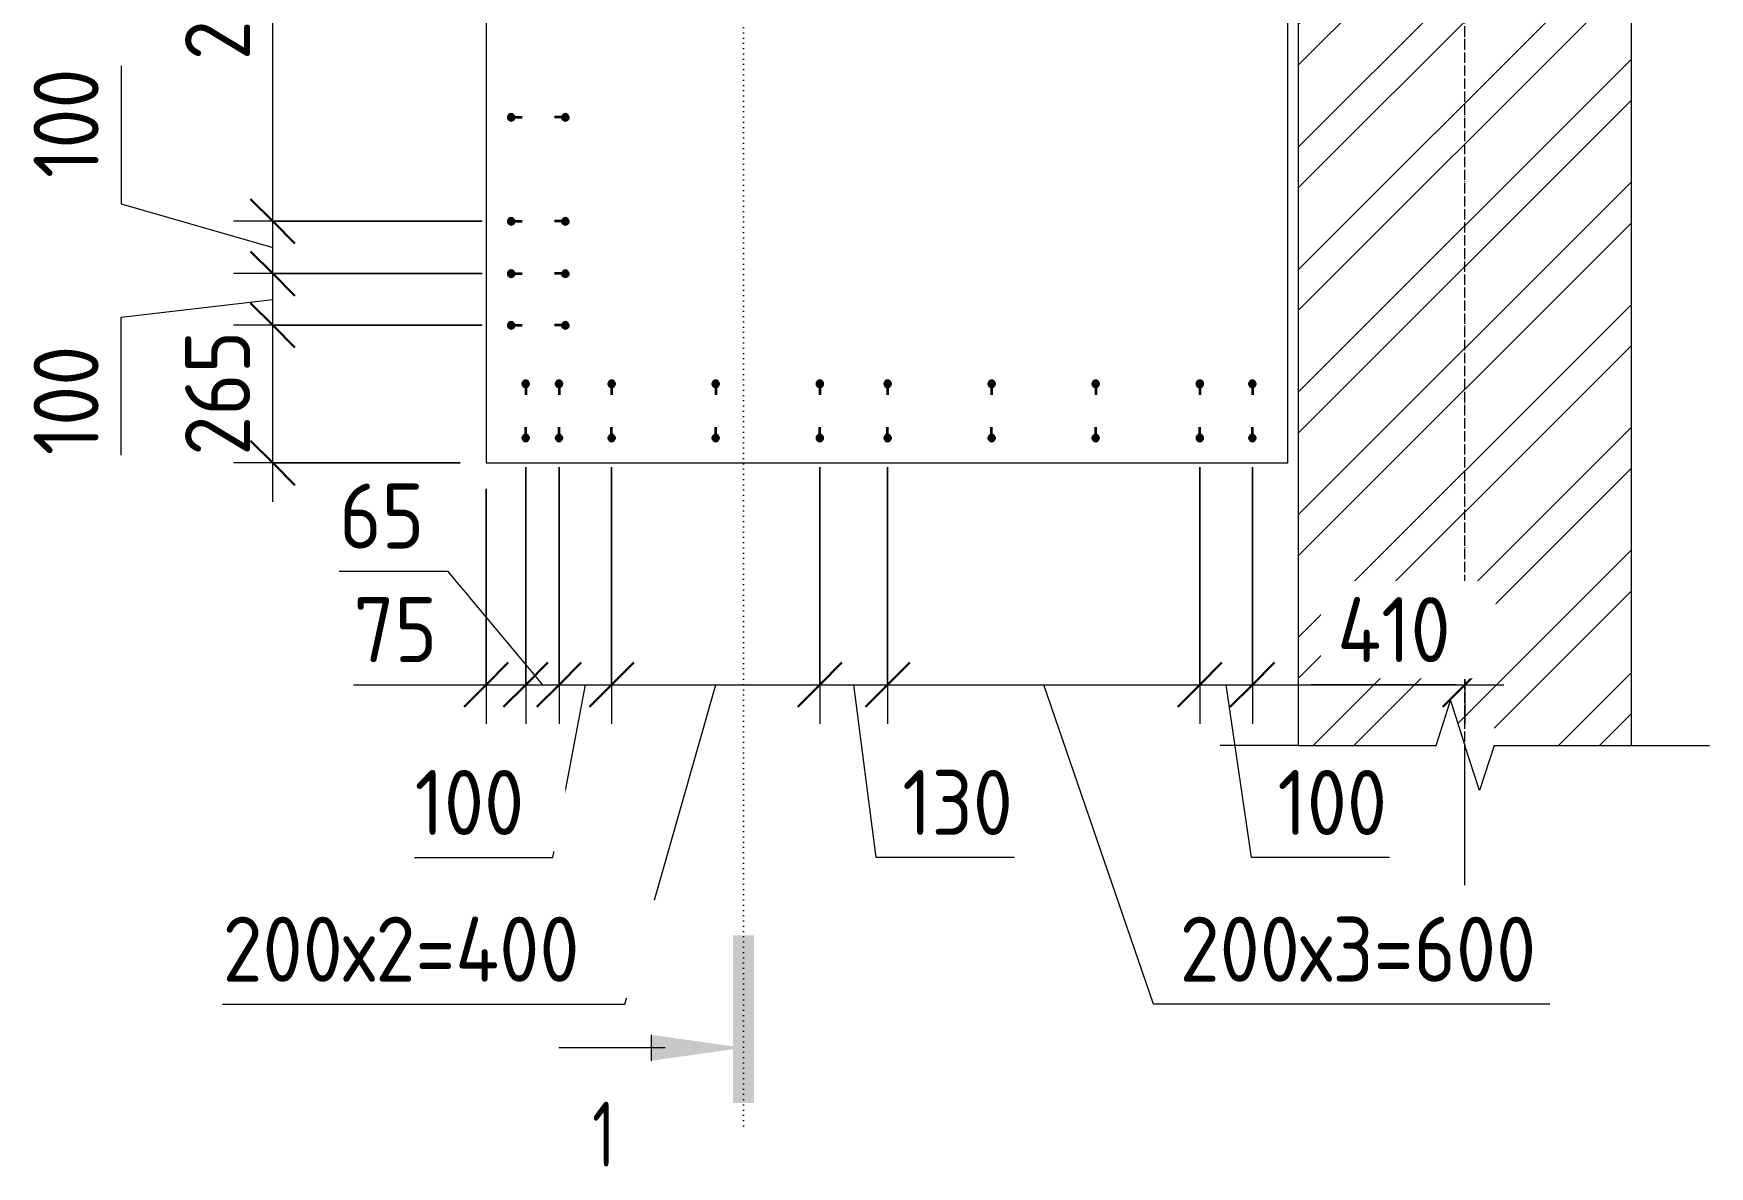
# Model space of a CAD drawing. Header units: millimetres. Extents: x -420 to 46222, y -4716 to 36443.
# Drawn here: x 29061 to 32281, y 30928 to 33105 of the extents above; entities that cross this region are included whole.
import ezdxf

# ---------------------------------------------------------------- set-up
doc = ezdxf.new("R2010")
doc.units = ezdxf.units.MM
doc.linetypes.add('02 Штрихпунктирная _20 мм_', pattern=[25, 20, -2.5, 0, -2.5])
doc.linetypes.add('04 Пунктир 10мм', pattern=[10, 0, -10])
for name, color, linetype, lineweight in [('AA_Dim', 7, 'Continuous', 9), ('AA_Dim-50', 7, 'Continuous', 9), ('AA_Oformlenie', 7, 'Continuous', 9), ('AA_Razrez', 7, 'Continuous', 9), ('AA_Vinoska', 7, 'Continuous', 9), ('AF_Stena', 7, 'Continuous', 20), ('AF_Stena_Опалубка', 253, 'Continuous', 20), ('KR_Armatura', 7, 'Continuous', 20), ('KR_Armatura_Tonkie', 7, 'Continuous', 20), ('KR_Fundament', 7, 'Continuous', 20), ('Оси', 7, 'Continuous', 9)]:
    doc.layers.add(name, color=color, linetype=linetype, lineweight=lineweight)
doc.styles.add('ISOCPEUR_1', font='isocpeur.ttf', dxfattribs={"width": 0.7, "height": 125})
doc.styles.add('ISOCPEUR_2', font='isocpeur.ttf', dxfattribs={"width": 0.9, "height": 125})
doc.dimstyles.new('05_Округл_5мм__непрозр_', dxfattribs={"dimscale": 304.8, "dimtxt": 124.497647, "dimasz": 0.278871, "dimexe": 0.246063, "dimexo": 0.164042, "dimgap": 0.016404, "dimtad": 1, "dimdec": 0, "dimrnd": 5, "dimdsep": 46, "dimtxsty": 'ISOCPEUR_2', "dimblk1": 'OBLIQUE', "dimblk2": 'OBLIQUE', "dimsah": 1, "dimcen": 0.09, "dimdle": 0.246063, "dimazin": 0, "dimtfac": 1, "dimtdec": 4, "dimtix": 1, "dimtmove": 1, "dimatfit": 3, "dimfxl": 1, "dimtvp": 1, "dimtfill": 1, "dimtolj": 1, "dimtzin": 0, "dimlwd": 18, "dimlwe": 18, "dimarcsym": 2})
doc.dimstyles.new('05_Округл_5мм__прозр_', dxfattribs={"dimscale": 304.8, "dimtxt": 124.497647, "dimasz": 0.278871, "dimexe": 0.246063, "dimexo": 0.164042, "dimgap": 0.016404, "dimtad": 1, "dimdec": 0, "dimrnd": 5, "dimdsep": 46, "dimtxsty": 'ISOCPEUR_2', "dimblk1": 'OBLIQUE', "dimblk2": 'OBLIQUE', "dimsah": 1, "dimcen": 0.09, "dimdle": 0.246063, "dimazin": 0, "dimtfac": 1, "dimtdec": 4, "dimtix": 1, "dimtmove": 1, "dimatfit": 3, "dimfxl": 1, "dimtvp": 1, "dimtolj": 1, "dimtzin": 0, "dimlwd": 18, "dimlwe": 18, "dimarcsym": 2})
doc.dimstyles.new('05_Округл_5мм__прозр__1', dxfattribs={"dimscale": 304.8, "dimtxt": 124.497647, "dimasz": 0.278871, "dimexe": 0.246063, "dimexo": 0.164042, "dimgap": 0.016404, "dimtad": 1, "dimdec": 0, "dimrnd": 5, "dimdsep": 46, "dimtxsty": 'ISOCPEUR_2', "dimblk1": 'OBLIQUE', "dimblk2": 'OBLIQUE', "dimsah": 1, "dimcen": 0.09, "dimdle": 0.246063, "dimazin": 0, "dimtfac": 1, "dimtdec": 4, "dimtix": 1, "dimtmove": 0, "dimatfit": 3, "dimfxl": 1, "dimtvp": 1, "dimtolj": 1, "dimtzin": 0, "dimlwd": 18, "dimlwe": 18, "dimarcsym": 2})

# ---------------------------------------------------------------- blocks, each defined once
blk = doc.blocks.new('265_Выпуск П одной длины _НесАрм_РабПлоск_ - В1 _d12_ t250-4071037-Схема расположения арматурных выпусков вундаментной плиты в_о 3_1-Б_1')
at = {"layer": 'KR_Armatura_Tonkie', "lineweight": 35}
for points in [[(-12, 0), (-11.2, -3), (-9, -5.2), (-6, -6), (-3, -5.2), (-1.8, -4.2), (-0.2, -1.6), (0, 0), (-0.8, 3), (-1.8, 4.2), (-4.4, 5.8), (-7.6, 5.8), (-10.2, 4.2), (-11.8, 1.6)], [(92.2, 1.6), (92.2, -1.6), (92.8, -3), (95, -5.2), (98, -6), (100.6, -5.2), (102.2, -4.2), (103.8, -1.6), (103.8, 1.6), (103.2, 3), (100.6, 5.4), (98, 6), (95, 5.2), (92.8, 3)]]:
    blk.add_hatch(color=256, dxfattribs=at).paths.add_polyline_path(points)
at = {"layer": 'KR_Armatura'}
for centre in [(-6, 0), (98, 0)]:
    blk.add_circle(centre, 6, dxfattribs=at)
at = {"layer": 'KR_Armatura_Tonkie', "lineweight": 35}
for p, q in [((0, 0), (15, 0)), ((92, 0), (77, 0))]:
    blk.add_line(p, q, dxfattribs=at)
for centre, start, end in [((-6, 0), 360, 180), ((-6, 0), 180, 360), ((98, 0), 360, 180), ((98, 0), 180, 360)]:
    blk.add_arc(centre, 6, start, end, dxfattribs=at)
blk = doc.blocks.new('265_Выпуск П одной длины _НесАрм_РабПлоск_ - В1 _d12_ t250-V1-Схема расположения арматурных выпусков вундаментной плиты в_о 3_1-Б_1')
at = {"layer": 'KR_Armatura_Tonkie', "lineweight": 35}
for points in [[(-6, 6), (-9, 5.2), (-10.2, 4.2), (-11.8, 1.6), (-12, 0), (-11.2, -3), (-9, -5.2), (-6, -6), (-3, -5.2), (-1.8, -4.2), (-0.2, -1.6), (0, 0), (-0.8, 3), (-1.8, 4.2), (-4.4, 5.8)], [(98, 6), (95, 5.2), (92.8, 3), (92.2, 1.6), (92.2, -1.6), (92.8, -3), (95, -5.2), (98, -6), (99.6, -5.8), (102.2, -4.2), (103.8, -1.6), (103.8, 1.6), (103.2, 3), (101, 5.2), (99.6, 5.8)]]:
    blk.add_hatch(color=256, dxfattribs=at).paths.add_polyline_path(points)
at = {"layer": 'KR_Armatura'}
for centre in [(-6, 0), (98, 0)]:
    blk.add_circle(centre, 6, dxfattribs=at)
at = {"layer": 'KR_Armatura_Tonkie', "lineweight": 35}
for p, q in [((0, 0), (15, 0)), ((92, 0), (77, 0)), ((95.9, 6), (97.6, 6)), ((-3.9, -6), (-5.6, -6))]:
    blk.add_line(p, q, dxfattribs=at)
for centre, start, end in [((-6, 0), 360, 180), ((-6, 0), 180, 360), ((98, 0), 360, 180), ((98, 0), 180, 360)]:
    blk.add_arc(centre, 6, start, end, dxfattribs=at)
blk = doc.blocks.new('011_ЛинияОбрыва _ЭлУзла_Линия_ - Тип 1-4128965-Схема расположения арматурных выпусков вундаментной плиты в_о 3_1-Б_1')
at = {"layer": 'AA_Oformlenie'}
for p, q in [((0, 0), (265, 0)), ((376.3, 0), (640, 0))]:
    blk.add_line(p, q, dxfattribs=at)
blk = doc.blocks.new('Разрез - Номер узла_ сзади-394133-Схема расположения арматурных выпусков вундаментной плиты в_о 3_1-Б_1')
at = {"layer": 'AA_Razrez'}
for points in [[(7.329, 0.404), (7.329, -0.394), (0.873, -0.394), (0.873, 0.404)], [(3.497, -3.533), (2.503, -3.533), (3, 0)]]:
    blk.add_hatch(color=256, dxfattribs=at).paths.add_polyline_path(points)
for p, q in [((3, -3), (3, -7.096)), ((2.503, -3.533), (3.497, -3.533))]:
    blk.add_line(p, q, dxfattribs=at)
blk = doc.blocks.new('DIMBLOCK49-Схема расположения арматурных выпусков вундаментной плиты в_о 3_1-Б_1')
at = {"layer": 'AA_Dim-50', "lineweight": 30}
for p, q in [((29520.5, 32544.6), (29478, 32587.1)), ((29520.5, 32544.6), (29563, 32502.1)), ((29520.5, 32280), (29478, 32322.5)), ((29520.5, 32280), (29563, 32237.5))]:
    blk.add_line(p, q, dxfattribs=at)
at = {"layer": 'AA_Dim-50', "lineweight": 18}
for p, q in [((29922.7, 32544.6), (29445.5, 32544.6)), ((29520.5, 32205), (29520.5, 32544.6)), ((29520.5, 32544.6), (29922.7, 32544.6)), ((29880.7, 32280), (29445.5, 32280)), ((29520.5, 32280), (29880.7, 32280))]:
    blk.add_line(p, q, dxfattribs=at)
at = {"layer": 'AA_Dim-50', "color": 0, "lineweight": 18, "insert": (29352.2, 32293.8), "char_height": 125, "width": 284.429, "attachment_point": 1, "rotation": 90, "line_spacing_factor": 1.149209, "style": 'ISOCPEUR_2'}
blk.add_mtext('265', dxfattribs=at)
blk = doc.blocks.new('_Oblique')
at = {"color": 0, "linetype": 'ByBlock', "lineweight": -2}
blk.add_line((-0.5, -0.5), (0.5, 0.5), dxfattribs=at)
blk = doc.blocks.new('DIMBLOCK50-Схема расположения арматурных выпусков вундаментной плиты в_о 3_1-Б_1')
at = {"layer": 'AA_Dim-50', "lineweight": 30}
for p, q in [((29520.5, 32644), (29478, 32686.5)), ((29520.5, 32644), (29563, 32601.5)), ((29520.5, 32544.6), (29478, 32587.1)), ((29520.5, 32544.6), (29563, 32502.1))]:
    blk.add_line(p, q, dxfattribs=at)
at = {"layer": 'AA_Dim-50', "lineweight": 18}
for p, q in [((29922.7, 32644), (29445.5, 32644)), ((29520.5, 32544.6), (29520.5, 32644)), ((29520.5, 32644), (29922.7, 32644)), ((29229.4, 32560.5), (29520.5, 32594.3)), ((29229.4, 32295), (29229.4, 32560.5)), ((29922.7, 32544.6), (29445.5, 32544.6)), ((29520.5, 32544.6), (29922.7, 32544.6))]:
    blk.add_line(p, q, dxfattribs=at)
at = {"layer": 'AA_Dim-50', "color": 0, "lineweight": 18, "insert": (29061.1, 32295), "char_height": 125, "width": 258.572, "attachment_point": 1, "rotation": 90, "line_spacing_factor": 1.149209, "style": 'ISOCPEUR_2'}
blk.add_mtext('100', dxfattribs=at)
blk = doc.blocks.new('DIMBLOCK51-Схема расположения арматурных выпусков вундаментной плиты в_о 3_1-Б_1')
at = {"layer": 'AA_Dim-50', "lineweight": 18}
for p, q in [((29229.4, 33043.2), (29229.4, 32777.7)), ((29229.4, 32777.7), (29520.5, 32694.3)), ((29922.7, 32744.5), (29445.5, 32744.5)), ((29520.5, 32644), (29520.5, 32744.5)), ((29520.5, 32744.5), (29922.7, 32744.5)), ((29922.7, 32644), (29445.5, 32644)), ((29520.5, 32644), (29922.7, 32644))]:
    blk.add_line(p, q, dxfattribs=at)
at = {"layer": 'AA_Dim-50', "lineweight": 30}
for p, q in [((29520.5, 32744.5), (29478, 32787)), ((29520.5, 32744.5), (29563, 32702)), ((29520.5, 32644), (29478, 32686.5)), ((29520.5, 32644), (29563, 32601.5))]:
    blk.add_line(p, q, dxfattribs=at)
at = {"layer": 'AA_Dim-50', "color": 0, "lineweight": 18, "insert": (29061.1, 32827.7), "char_height": 125, "width": 258.572, "attachment_point": 1, "rotation": 90, "line_spacing_factor": 1.149209, "style": 'ISOCPEUR_2'}
blk.add_mtext('100', dxfattribs=at)
blk = doc.blocks.new('DIMBLOCK52-Схема расположения арматурных выпусков вундаментной плиты в_о 3_1-Б_1')
at = {"layer": 'AA_Dim-50', "lineweight": 30}
for p, q in [((29520.5, 34144), (29478, 34186.5)), ((29520.5, 34144), (29563, 34101.5)), ((29520.5, 32744.5), (29478, 32787)), ((29520.5, 32744.5), (29563, 32702))]:
    blk.add_line(p, q, dxfattribs=at)
at = {"layer": 'AA_Dim-50', "lineweight": 18}
for p, q in [((29922.7, 34144), (29445.5, 34144)), ((29520.5, 32744.5), (29520.5, 34144)), ((29520.5, 34144), (29922.7, 34144)), ((29922.7, 32744.5), (29445.5, 32744.5)), ((29520.5, 32744.5), (29922.7, 32744.5))]:
    blk.add_line(p, q, dxfattribs=at)
at = {"layer": 'AA_Dim-50', "color": 0, "lineweight": 18, "insert": (29352.2, 33054), "char_height": 125, "width": 936.605, "attachment_point": 1, "rotation": 90, "line_spacing_factor": 1.149209, "style": 'ISOCPEUR_2'}
blk.add_mtext('200х7=1400', dxfattribs=at)
blk = doc.blocks.new('DIMBLOCK55-Схема расположения арматурных выпусков вундаментной плиты в_о 3_1-Б_1')
at = {"layer": 'AA_Dim-50', "lineweight": 18}
for p, q in [((30006.7, 32272), (30006.7, 31778.8)), ((30006.7, 31853.8), (30006.7, 32272)), ((29930.7, 32230), (29930.7, 31778.8)), ((29930.7, 31853.8), (29930.7, 32230)), ((29675.9, 31853.8), (29883.9, 31853.8)), ((29855.7, 31853.8), (30006.7, 31853.8)), ((29883.9, 31853.8), (29968.7, 31853.8))]:
    blk.add_line(p, q, dxfattribs=at)
at = {"layer": 'AA_Dim-50', "lineweight": 30}
for p, q in [((29930.7, 31853.8), (29973.2, 31896.3)), ((30006.7, 31853.8), (30049.2, 31896.3)), ((29930.7, 31853.8), (29888.2, 31811.3)), ((30006.7, 31853.8), (29964.2, 31811.3))]:
    blk.add_line(p, q, dxfattribs=at)
at = {"layer": 'AA_Dim-50', "color": 0, "lineweight": 18, "insert": (29675.9, 32022.1), "char_height": 125, "width": 189.619, "attachment_point": 1, "line_spacing_factor": 1.149209, "style": 'ISOCPEUR_2', "bg_fill": 3, "box_fill_scale": 1.25, "bg_fill_color": 256, "bg_fill_true_color": 13158600, "bg_fill_transparency": 0}
blk.add_mtext('75', dxfattribs=at)
blk = doc.blocks.new('DIMBLOCK56-Схема расположения арматурных выпусков вундаментной плиты в_о 3_1-Б_1')
at = {"layer": 'AA_Dim-50', "lineweight": 18}
for p, q in [((30006.7, 32272), (30006.7, 31778.8)), ((30006.7, 31853.8), (30006.7, 32272)), ((30070.7, 32272), (30070.7, 31778.8)), ((30070.7, 31853.8), (30070.7, 32272)), ((29648.4, 32072.2), (29856.4, 32072.2)), ((29856.4, 32072.2), (30038.7, 31853.8)), ((30006.7, 31853.8), (30070.7, 31853.8))]:
    blk.add_line(p, q, dxfattribs=at)
at = {"layer": 'AA_Dim-50', "lineweight": 30}
for p, q in [((30006.7, 31853.8), (30049.2, 31896.3)), ((30070.7, 31853.8), (30113.2, 31896.3)), ((30006.7, 31853.8), (29964.2, 31811.3)), ((30070.7, 31853.8), (30028.2, 31811.3))]:
    blk.add_line(p, q, dxfattribs=at)
at = {"layer": 'AA_Dim-50', "color": 0, "lineweight": 18, "insert": (29648.4, 32240.5), "char_height": 125, "width": 189.619, "attachment_point": 1, "line_spacing_factor": 1.149209, "style": 'ISOCPEUR_2', "bg_fill": 3, "box_fill_scale": 1.25, "bg_fill_color": 256, "bg_fill_true_color": 13158600, "bg_fill_transparency": 0}
blk.add_mtext('65', dxfattribs=at)
blk = doc.blocks.new('DIMBLOCK57-Схема расположения арматурных выпусков вундаментной плиты в_о 3_1-Б_1')
at = {"layer": 'AA_Dim-50', "lineweight": 18}
for p, q in [((30070.7, 32272), (30070.7, 31778.8)), ((30070.7, 31853.8), (30070.7, 32272)), ((30171.7, 32272), (30171.7, 31778.8)), ((30171.7, 31853.8), (30171.7, 32272)), ((30058.7, 31521.6), (30121.2, 31853.8)), ((30070.7, 31853.8), (30171.7, 31853.8)), ((29793.2, 31521.6), (30058.7, 31521.6))]:
    blk.add_line(p, q, dxfattribs=at)
at = {"layer": 'AA_Dim-50', "lineweight": 30}
for p, q in [((30070.7, 31853.8), (30113.2, 31896.3)), ((30171.7, 31853.8), (30214.2, 31896.3)), ((30070.7, 31853.8), (30028.2, 31811.3)), ((30171.7, 31853.8), (30129.2, 31811.3))]:
    blk.add_line(p, q, dxfattribs=at)
at = {"layer": 'AA_Dim-50', "color": 0, "lineweight": 18, "insert": (29793.2, 31689.9), "char_height": 125, "width": 258.572, "attachment_point": 1, "line_spacing_factor": 1.149209, "style": 'ISOCPEUR_2', "bg_fill": 3, "box_fill_scale": 1.25, "bg_fill_color": 256, "bg_fill_true_color": 13158600, "bg_fill_transparency": 0}
blk.add_mtext('100', dxfattribs=at)
blk = doc.blocks.new('DIMBLOCK58-Схема расположения арматурных выпусков вундаментной плиты в_о 3_1-Б_1')
at = {"layer": 'AA_Dim-50', "lineweight": 18}
for p, q in [((30171.7, 32272), (30171.7, 31778.8)), ((30171.7, 31853.8), (30171.7, 32272)), ((30571.7, 32272), (30571.7, 31778.8)), ((30571.7, 31853.8), (30571.7, 32272)), ((30171.7, 31853.8), (30571.7, 31853.8)), ((30197.2, 31239.6), (30371.7, 31853.8)), ((29424.2, 31239.6), (30197.2, 31239.6))]:
    blk.add_line(p, q, dxfattribs=at)
at = {"layer": 'AA_Dim-50', "lineweight": 30}
for p, q in [((30171.7, 31853.8), (30214.2, 31896.3)), ((30571.7, 31853.8), (30614.2, 31896.3)), ((30171.7, 31853.8), (30129.2, 31811.3)), ((30571.7, 31853.8), (30529.2, 31811.3))]:
    blk.add_line(p, q, dxfattribs=at)
at = {"layer": 'AA_Dim-50', "color": 0, "lineweight": 18, "insert": (29424.2, 31407.9), "char_height": 125, "width": 867.653, "attachment_point": 1, "line_spacing_factor": 1.149209, "style": 'ISOCPEUR_2', "bg_fill": 3, "box_fill_scale": 1.25, "bg_fill_color": 256, "bg_fill_true_color": 13158600, "bg_fill_transparency": 0}
blk.add_mtext('200х2=400', dxfattribs=at)
blk = doc.blocks.new('DIMBLOCK59-Схема расположения арматурных выпусков вундаментной плиты в_о 3_1-Б_1')
at = {"layer": 'AA_Dim-50', "lineweight": 18}
for p, q in [((30571.7, 32272), (30571.7, 31778.8)), ((30571.7, 31853.8), (30571.7, 32272)), ((30701.7, 32272), (30701.7, 31778.8)), ((30701.7, 31853.8), (30701.7, 32272)), ((30571.7, 31853.8), (30701.7, 31853.8)), ((30680, 31521.6), (30636.7, 31853.8)), ((30945.5, 31521.6), (30680, 31521.6))]:
    blk.add_line(p, q, dxfattribs=at)
at = {"layer": 'AA_Dim-50', "lineweight": 30}
for p, q in [((30571.7, 31853.8), (30614.2, 31896.3)), ((30701.7, 31853.8), (30744.2, 31896.3)), ((30571.7, 31853.8), (30529.2, 31811.3)), ((30701.7, 31853.8), (30659.2, 31811.3))]:
    blk.add_line(p, q, dxfattribs=at)
at = {"layer": 'AA_Dim-50', "color": 0, "lineweight": 18, "insert": (30730, 31689.9), "char_height": 125, "width": 258.572, "attachment_point": 1, "line_spacing_factor": 1.149209, "style": 'ISOCPEUR_2', "bg_fill": 3, "box_fill_scale": 1.25, "bg_fill_color": 256, "bg_fill_true_color": 13158600, "bg_fill_transparency": 0}
blk.add_mtext('130', dxfattribs=at)
blk = doc.blocks.new('DIMBLOCK60-Схема расположения арматурных выпусков вундаментной плиты в_о 3_1-Б_1')
at = {"layer": 'AA_Dim-50', "lineweight": 18}
for p, q in [((30701.7, 32272), (30701.7, 31778.8)), ((30701.7, 31853.8), (30701.7, 32272)), ((31301.7, 32272), (31301.7, 31778.8)), ((31301.7, 31853.8), (31301.7, 32272)), ((30701.7, 31853.8), (31301.7, 31853.8)), ((31212.8, 31239.6), (31001.7, 31853.8)), ((31973.9, 31239.6), (31212.8, 31239.6))]:
    blk.add_line(p, q, dxfattribs=at)
at = {"layer": 'AA_Dim-50', "lineweight": 30}
for p, q in [((30701.7, 31853.8), (30744.2, 31896.3)), ((31301.7, 31853.8), (31344.2, 31896.3)), ((30701.7, 31853.8), (30659.2, 31811.3)), ((31301.7, 31853.8), (31259.2, 31811.3))]:
    blk.add_line(p, q, dxfattribs=at)
at = {"layer": 'AA_Dim-50', "color": 0, "lineweight": 18, "insert": (31262.8, 31407.9), "char_height": 125, "width": 853.288, "attachment_point": 1, "line_spacing_factor": 1.149209, "style": 'ISOCPEUR_2', "bg_fill": 3, "box_fill_scale": 1.25, "bg_fill_color": 256, "bg_fill_true_color": 13158600, "bg_fill_transparency": 0}
blk.add_mtext('200х3=600', dxfattribs=at)
blk = doc.blocks.new('DIMBLOCK61-Схема расположения арматурных выпусков вундаментной плиты в_о 3_1-Б_1')
at = {"layer": 'AA_Dim-50', "lineweight": 18}
for p, q in [((31301.7, 32272), (31301.7, 31778.8)), ((31301.7, 31853.8), (31301.7, 32272)), ((31402.7, 32272), (31402.7, 31778.8)), ((31402.7, 31853.8), (31402.7, 32272)), ((31301.7, 31853.8), (31402.7, 31853.8)), ((31400.8, 31521.6), (31352.2, 31853.8)), ((31666.3, 31521.6), (31400.8, 31521.6))]:
    blk.add_line(p, q, dxfattribs=at)
at = {"layer": 'AA_Dim-50', "lineweight": 30}
for p, q in [((31301.7, 31853.8), (31344.2, 31896.3)), ((31402.7, 31853.8), (31445.2, 31896.3)), ((31301.7, 31853.8), (31259.2, 31811.3)), ((31402.7, 31853.8), (31360.2, 31811.3))]:
    blk.add_line(p, q, dxfattribs=at)
at = {"layer": 'AA_Dim-50', "color": 0, "lineweight": 18, "insert": (31450.8, 31689.9), "char_height": 125, "width": 258.572, "attachment_point": 1, "line_spacing_factor": 1.149209, "style": 'ISOCPEUR_2', "bg_fill": 3, "box_fill_scale": 1.25, "bg_fill_color": 256, "bg_fill_true_color": 13158600, "bg_fill_transparency": 0}
blk.add_mtext('100', dxfattribs=at)
blk = doc.blocks.new('DIMBLOCK62-Схема расположения арматурных выпусков вундаментной плиты в_о 3_1-Б_1')
at = {"layer": 'AA_Dim-50', "lineweight": 18}
for p, q in [((31402.7, 32272), (31402.7, 31778.8)), ((31402.7, 31853.8), (31402.7, 32272)), ((31402.7, 31853.8), (31885.7, 31853.8)), ((31515.5, 31853.8), (31606.7, 31853.8)), ((31792.9, 31853.8), (31515.5, 31853.8)), ((31810.7, 31863.9), (31810.7, 31778.8)), ((31810.7, 31853.8), (31810.7, 31863.9))]:
    blk.add_line(p, q, dxfattribs=at)
at = {"layer": 'AA_Dim-50', "lineweight": 30}
for p, q in [((31402.7, 31853.8), (31445.2, 31896.3)), ((31810.7, 31853.8), (31853.2, 31896.3)), ((31402.7, 31853.8), (31360.2, 31811.3)), ((31810.7, 31853.8), (31768.2, 31811.3))]:
    blk.add_line(p, q, dxfattribs=at)
at = {"layer": 'AA_Dim-50', "color": 0, "lineweight": 18, "insert": (31565.5, 32022.1), "char_height": 125, "width": 272.937, "attachment_point": 1, "line_spacing_factor": 1.149209, "style": 'ISOCPEUR_2', "bg_fill": 3, "box_fill_scale": 1.25, "bg_fill_color": 256, "bg_fill_true_color": 13158600, "bg_fill_transparency": 0}
blk.add_mtext('410', dxfattribs=at)

msp = doc.modelspace()

# ---------------------------------------------------------------- hatches: boundary and pattern name
at = {"layer": 'AF_Stena', "lineweight": 9}
h = msp.add_hatch(dxfattribs=at)
h.set_pattern_fill('FP_12', color=256, style=0, pattern_type=2)
h.set_pattern_definition([(45, (28069.88, 0), (-117.8655, 117.8655), []), (45, (28148.46, 0), (-117.8655, 117.8655), [])])
h.paths.add_polyline_path([(31490.7019, 31736.9862), (31755.7019, 31736.9862), (31783.2019, 31823.5887), (31810.7019, 31736.9862), (31810.7019, 31776.2389), (31867.0106, 31776.2389), (31867.0106, 31736.9862), (32130.7019, 31736.9862), (32130.7019, 34891.5133), (31867.0106, 34891.5133), (31867.0106, 34852.2606), (31810.7019, 34852.2606), (31810.7019, 34891.5133), (31783.2019, 34804.9108), (31755.7019, 34891.5133), (31490.7019, 34891.5133), (31490.7019, 31907.0907)])

# ---------------------------------------------------------------- linework, layer by layer
at = {"layer": 'AA_Razrez', "linetype": '04 Пунктир 10мм'}
msp.add_line((30424.7974, 31005.9444), (30424.7974, 35032.1843), dxfattribs=at)
at = {"layer": 'AA_Vinoska'}
for p, q in [((31755.7019, 31736.9862), (31783.2019, 31823.5887)), ((31783.2019, 31823.5887), (31810.7019, 31736.9862)), ((31490.7019, 31736.9862), (31340.7019, 31736.9862)), ((31838.8562, 31650.336), (31810.7019, 31736.9862)), ((31867.0106, 31736.9862), (31838.8562, 31650.336)), ((32130.7019, 31736.9862), (32280.7019, 31736.9862))]:
    msp.add_line(p, q, dxfattribs=at)
at = {"layer": 'AF_Stena_Опалубка'}
for p, q in [((31490.7019, 34891.5133), (31490.7019, 31736.9862)), ((32130.7019, 31736.9862), (32130.7019, 34891.5133))]:
    msp.add_line(p, q, dxfattribs=at)
at = {"layer": 'KR_Fundament'}
for p, q in [((29930.7019, 34510), (29930.7019, 32280)), ((31470.7019, 32280), (31470.7019, 34510)), ((29930.7019, 32280), (31470.7019, 32280))]:
    msp.add_line(p, q, dxfattribs=at)
at = {"layer": 'Оси', "linetype": '02 Штрихпунктирная _20 мм_'}
msp.add_line((31810.7019, 31718.7855), (31810.7019, 34938.3938), dxfattribs=at)
at = {"layer": 'Оси'}
msp.add_line((31810.7019, 31468.7855), (31810.7019, 31718.7855), dxfattribs=at)

# ---------------------------------------------------------------- block references
at = {"layer": 'AA_Oformlenie'}
msp.add_blockref('011_ЛинияОбрыва _ЭлУзла_Линия_ - Тип 1-4128965-Схема расположения арматурных выпусков вундаментной плиты в_о 3_1-Б_1', (31490.7019, 31736.9862), dxfattribs=at)
at = {"layer": 'AA_Razrez', "extrusion": (0, 0, -1), "xscale": 49.99999999999998, "yscale": 49.99999999999998, "zscale": 49.99999999999998, "rotation": 90.00000000000001}
msp.add_blockref('Разрез - Номер узла_ сзади-394133-Схема расположения арматурных выпусков вундаментной плиты в_о 3_1-Б_1', (-30424.7974, 31005.9444), dxfattribs=at)
at = {"layer": 'KR_Armatura_Tonkie', "lineweight": 35}
for name, p, rotation in [('265_Выпуск П одной длины _НесАрм_РабПлоск_ - В1 _d12_ t250-V1-Схема расположения арматурных выпусков вундаментной плиты в_о 3_1-Б_1', (30076.7019, 32944.4632), 180), ('265_Выпуск П одной длины _НесАрм_РабПлоск_ - В1 _d12_ t250-V1-Схема расположения арматурных выпусков вундаментной плиты в_о 3_1-Б_1', (30076.7019, 32744.5388), 180), ('265_Выпуск П одной длины _НесАрм_РабПлоск_ - В1 _d12_ t250-V1-Схема расположения арматурных выпусков вундаментной плиты в_о 3_1-Б_1', (30076.7019, 32644), 180), ('265_Выпуск П одной длины _НесАрм_РабПлоск_ - В1 _d12_ t250-V1-Схема расположения арматурных выпусков вундаментной плиты в_о 3_1-Б_1', (30076.7019, 32544.6145), 180), ('265_Выпуск П одной длины _НесАрм_РабПлоск_ - В1 _d12_ t250-4071037-Схема расположения арматурных выпусков вундаментной плиты в_о 3_1-Б_1', (30006.7019, 32334), 89.99999999999955), ('265_Выпуск П одной длины _НесАрм_РабПлоск_ - В1 _d12_ t250-4071037-Схема расположения арматурных выпусков вундаментной плиты в_о 3_1-Б_1', (30070.7019, 32334), 89.99999999999955), ('265_Выпуск П одной длины _НесАрм_РабПлоск_ - В1 _d12_ t250-4071037-Схема расположения арматурных выпусков вундаментной плиты в_о 3_1-Б_1', (30171.7019, 32334), 89.99999999999955), ('265_Выпуск П одной длины _НесАрм_РабПлоск_ - В1 _d12_ t250-4071037-Схема расположения арматурных выпусков вундаментной плиты в_о 3_1-Б_1', (30371.7019, 32334), 89.99999999999955), ('265_Выпуск П одной длины _НесАрм_РабПлоск_ - В1 _d12_ t250-4071037-Схема расположения арматурных выпусков вундаментной плиты в_о 3_1-Б_1', (30571.7019, 32334), 89.99999999999955), ('265_Выпуск П одной длины _НесАрм_РабПлоск_ - В1 _d12_ t250-4071037-Схема расположения арматурных выпусков вундаментной плиты в_о 3_1-Б_1', (30701.7019, 32334), 89.99999999999955), ('265_Выпуск П одной длины _НесАрм_РабПлоск_ - В1 _d12_ t250-4071037-Схема расположения арматурных выпусков вундаментной плиты в_о 3_1-Б_1', (30901.7019, 32334), 89.99999999999955), ('265_Выпуск П одной длины _НесАрм_РабПлоск_ - В1 _d12_ t250-4071037-Схема расположения арматурных выпусков вундаментной плиты в_о 3_1-Б_1', (31101.7019, 32334), 89.99999999999955), ('265_Выпуск П одной длины _НесАрм_РабПлоск_ - В1 _d12_ t250-4071037-Схема расположения арматурных выпусков вундаментной плиты в_о 3_1-Б_1', (31301.7019, 32334), 89.99999999999955), ('265_Выпуск П одной длины _НесАрм_РабПлоск_ - В1 _d12_ t250-4071037-Схема расположения арматурных выпусков вундаментной плиты в_о 3_1-Б_1', (31402.7019, 32334), 89.99999999999955)]:
    msp.add_blockref(name, p, dxfattribs=dict(at, rotation=rotation))

# ---------------------------------------------------------------- texts
at = {"layer": 'AA_Razrez', "insert": (30134.441, 31052.3753), "char_height": 125, "width": 53.312219, "attachment_point": 1, "style": 'ISOCPEUR_1'}
msp.add_mtext('\\fISOCPEUR|b0|i0|c204|p34|;\\W.7;1', dxfattribs=at)

# ---------------------------------------------------------------- dimensions: what is measured, and where the dimension line sits
at = {"layer": 'AA_Dim', "lineweight": 18}
for base, p1, p2, override, picture, middle in [((29520.4768, 34144.0094), (29972.7019, 32744.5388), (29972.7019, 34144.0094), {"dimpost": '200х7=<>', "dimfxl": 1399.47058}, 'DIMBLOCK52-Схема расположения арматурных выпусков вундаментной плиты в_о 3_1-Б_1', (29452.9768, 33444.2741)), ((29520.4768, 32544.6145), (29930.7019, 32280), (29972.7019, 32544.6145), {"dimpost": '<>', "dimfxl": 267.926887}, 'DIMBLOCK49-Схема расположения арматурных выпусков вундаментной плиты в_о 3_1-Б_1', (29452.9768, 32412.3072))]:
    dim = msp.add_linear_dim(base=base, p1=p1, p2=p2, angle=90, dimstyle='05_Округл_5мм__прозр__1', override=override, dxfattribs=at)
    dim.commit()
    dim.dimension.update_dxf_attribs({"geometry": picture, "text_midpoint": middle})
for base, p1, p2, override, picture, middle in [((29520.4768, 32744.5388), (29972.7019, 32644), (29972.7019, 32744.5388), {"dimpost": '<>', "dimfxl": 100.538837}, 'DIMBLOCK51-Схема расположения арматурных выпусков вундаментной плиты в_о 3_1-Б_1', (29144.3845, 32956.9685)), ((29520.4768, 32644), (29972.7019, 32544.6145), (29972.7019, 32644), {"dimpost": '<>', "dimfxl": 99.385532}, 'DIMBLOCK50-Схема расположения арматурных выпусков вундаментной плиты в_о 3_1-Б_1', (29144.3845, 32424.2977))]:
    dim = msp.add_linear_dim(base=base, p1=p1, p2=p2, angle=90, dimstyle='05_Округл_5мм__прозр_', override=override, dxfattribs=at)
    dim.commit()
    dim.dimension.update_dxf_attribs({"geometry": picture, "text_midpoint": middle, "dimtype": 160, "text_rotation": 90})

# ---------------------------------------------------------------- next in the draw order: dimensions: what is measured, and where the dimension line sits
dim = msp.add_linear_dim(base=(30006.7019, 31853.8024), p1=(29930.7019, 32280), p2=(30006.7019, 32322), dimstyle='05_Округл_5мм__непрозр_', override={"dimpost": '<>', "dimfxl": 86.833173}, dxfattribs=at)
dim.commit()
dim.dimension.update_dxf_attribs({"geometry": 'DIMBLOCK55-Схема расположения арматурных выпусков вундаментной плиты в_о 3_1-Б_1', "text_midpoint": (29770.7236, 31938.7761), "dimtype": 160})

# ---------------------------------------------------------------- next in the draw order: dimensions: what is measured, and where the dimension line sits
dim = msp.add_linear_dim(base=(30070.7019, 31853.8024), p1=(30006.7019, 32322), p2=(30070.7019, 32322), dimstyle='05_Округл_5мм__непрозр_', override={"dimpost": '<>', "dimfxl": 64}, dxfattribs=at)
dim.commit()
dim.dimension.update_dxf_attribs({"geometry": 'DIMBLOCK56-Схема расположения арматурных выпусков вундаментной плиты в_о 3_1-Б_1', "text_midpoint": (29743.2246, 32157.1805), "dimtype": 160})

# ---------------------------------------------------------------- next in the draw order: dimensions: what is measured, and where the dimension line sits
dim = msp.add_linear_dim(base=(30171.7019, 31853.8024), p1=(30070.7019, 32322), p2=(30171.7019, 32322), dimstyle='05_Округл_5мм__непрозр_', override={"dimpost": '<>', "dimfxl": 101}, dxfattribs=at)
dim.commit()
dim.dimension.update_dxf_attribs({"geometry": 'DIMBLOCK57-Схема расположения арматурных выпусков вундаментной плиты в_о 3_1-Б_1', "text_midpoint": (29922.4788, 31606.5791), "dimtype": 160})

# ---------------------------------------------------------------- next in the draw order: dimensions: what is measured, and where the dimension line sits
dim = msp.add_linear_dim(base=(30571.7019, 31853.8024), p1=(30171.7019, 32322), p2=(30571.7019, 32322), dimstyle='05_Округл_5мм__непрозр_', override={"dimpost": '200х2=<>', "dimfxl": 400}, dxfattribs=at)
dim.commit()
dim.dimension.update_dxf_attribs({"geometry": 'DIMBLOCK58-Схема расположения арматурных выпусков вундаментной плиты в_о 3_1-Б_1', "text_midpoint": (29857.9905, 31324.6001), "dimtype": 160})

# ---------------------------------------------------------------- next in the draw order: dimensions: what is measured, and where the dimension line sits
dim = msp.add_linear_dim(base=(30701.7019, 31853.8024), p1=(30571.7019, 32322), p2=(30701.7019, 32322), dimstyle='05_Округл_5мм__непрозр_', override={"dimpost": '<>', "dimfxl": 130}, dxfattribs=at)
dim.commit()
dim.dimension.update_dxf_attribs({"geometry": 'DIMBLOCK59-Схема расположения арматурных выпусков вундаментной плиты в_о 3_1-Б_1', "text_midpoint": (30859.3205, 31606.5791), "dimtype": 160})

# ---------------------------------------------------------------- next in the draw order: dimensions: what is measured, and where the dimension line sits
dim = msp.add_linear_dim(base=(31301.7019, 31853.8024), p1=(30701.7019, 32322), p2=(31301.7019, 32322), dimstyle='05_Округл_5мм__непрозр_', override={"dimpost": '200х3=<>', "dimfxl": 600}, dxfattribs=at)
dim.commit()
dim.dimension.update_dxf_attribs({"geometry": 'DIMBLOCK60-Схема расположения арматурных выпусков вундаментной плиты в_о 3_1-Б_1', "text_midpoint": (31689.4607, 31324.6001), "dimtype": 160})

# ---------------------------------------------------------------- next in the draw order: dimensions: what is measured, and where the dimension line sits
dim = msp.add_linear_dim(base=(31402.7019, 31853.8024), p1=(31301.7019, 32322), p2=(31402.7019, 32322), dimstyle='05_Округл_5мм__непрозр_', override={"dimpost": '<>', "dimfxl": 101}, dxfattribs=at)
dim.commit()
dim.dimension.update_dxf_attribs({"geometry": 'DIMBLOCK61-Схема расположения арматурных выпусков вундаментной плиты в_о 3_1-Б_1', "text_midpoint": (31580.1302, 31606.5791), "dimtype": 160})

# ---------------------------------------------------------------- next in the draw order: dimensions: what is measured, and where the dimension line sits
dim = msp.add_linear_dim(base=(31810.7019, 31853.8024), p1=(31402.7019, 32322), p2=(31810.7019, 31913.9065), dimstyle='05_Округл_5мм__непрозр_', override={"dimpost": '<>', "dimfxl": 577.065241}, dxfattribs=at)
dim.commit()
dim.dimension.update_dxf_attribs({"geometry": 'DIMBLOCK62-Схема расположения арматурных выпусков вундаментной плиты в_о 3_1-Б_1', "text_midpoint": (31701.932, 31938.7761), "dimtype": 160})

doc.saveas('drawing.dxf')
